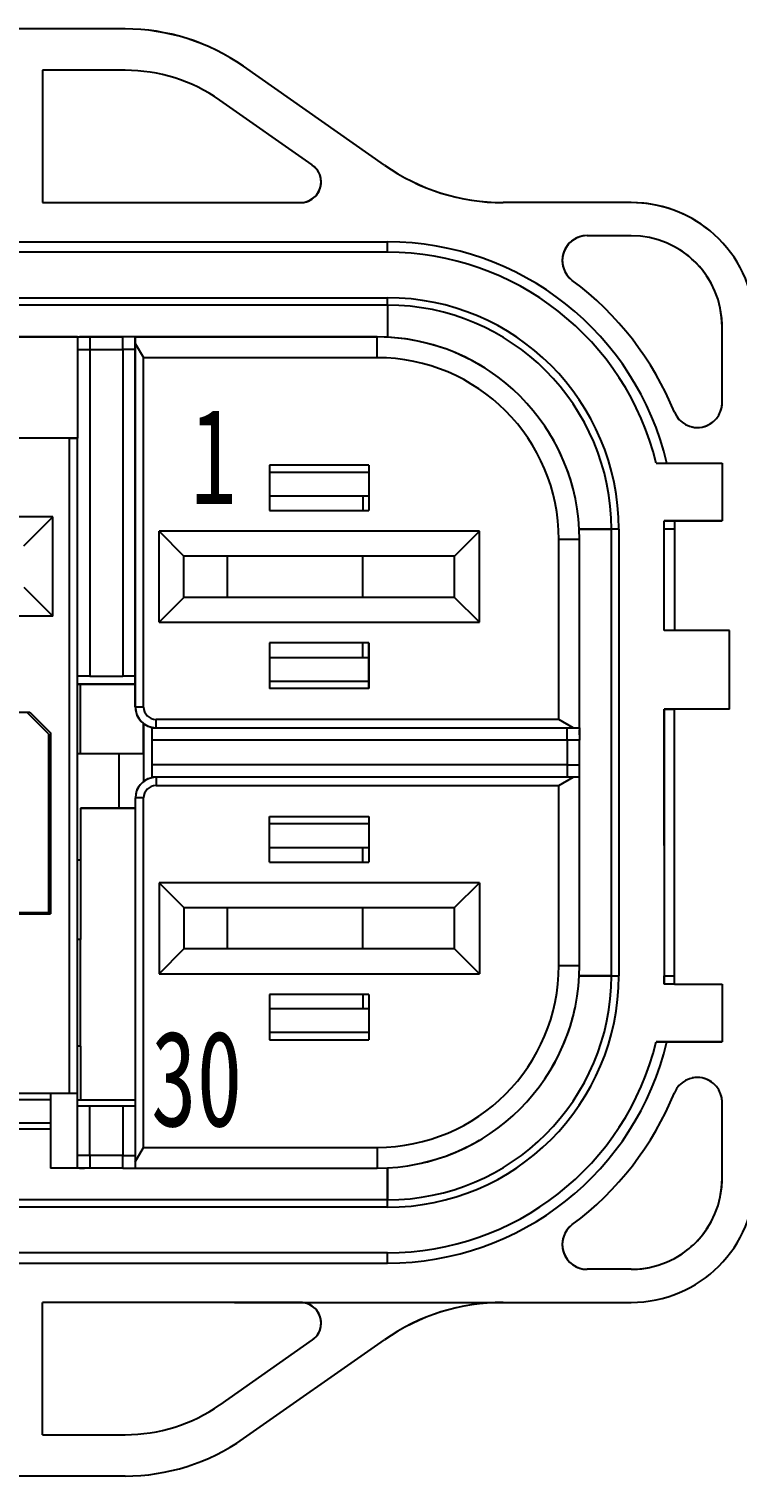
# Model space of a CAD drawing. Header units: inches. Extents: x 47316 to 59086, y 3141 to 11743.
# Drawn here: x 54331.29 to 54349.77, y 9520.51 to 9558.25 of the extents above; entities that cross this region are included whole.
import ezdxf

# ---------------------------------------------------------------- set-up
doc = ezdxf.new("R2010")
doc.units = ezdxf.units.IN
doc.header["$MEASUREMENT"] = 0
doc.styles.add('仿宋体', font='仿宋_GB2312.ttf', dxfattribs={"width": 0.66, "height": 3.5})

msp = doc.modelspace()

# ---------------------------------------------------------------- linework, layer by layer
at = {"linetype": 'ByBlock', "lineweight": -3}
for p, q in [((54333.8, 9558.252), (54269.104, 9558.252)), ((54306.843, 9552.699), (54340.647, 9552.699)), ((54340.647, 9552.429), (54306.843, 9552.429)), ((54262.257, 9551.243), (54340.647, 9551.243)), ((54340.647, 9551.05), (54262.257, 9551.05)), ((54271.044, 9535.177), (54331.859, 9535.177)), ((54331.805, 9535.204), (54271.098, 9535.204)), ((54340.647, 9527.714), (54262.257, 9527.714)), ((54340.647, 9527.521), (54262.257, 9527.521)), ((54340.647, 9526.335), (54306.843, 9526.335)), ((54306.843, 9526.066), (54340.647, 9526.066)), ((54333.8, 9520.513), (54269.104, 9520.513))]:
    msp.add_line(p, q, dxfattribs=at)
at = {"linetype": 'ByBlock', "lineweight": -3, "ltscale": 0.05}
for p, q in [((54333.8, 9557.174), (54331.643, 9557.174)), ((54331.859, 9539.894), (54331.859, 9537.738)), ((54331.643, 9521.591), (54333.8, 9521.591))]:
    msp.add_line(p, q, dxfattribs=at)
at = {"linetype": 'ByBlock', "lineweight": -3, "ltscale": 0.08}
for p, q in [((54331.643, 9557.174), (54331.643, 9553.723)), ((54331.643, 9521.591), (54331.643, 9525.041))]:
    msp.add_line(p, q, dxfattribs=at)
at = {"linetype": 'ByBlock', "lineweight": -3, "ltscale": 0.104237}
for p, q in [((54340.575, 9554.698), (54336.892, 9557.277)), ((54336.892, 9521.488), (54340.575, 9524.066))]:
    msp.add_line(p, q, dxfattribs=at)
at = {"linetype": 'ByBlock', "lineweight": -3, "ltscale": 0.068302}
for p, q in [((54338.687, 9554.704), (54336.274, 9556.394)), ((54338.687, 9524.061), (54336.274, 9522.371))]:
    msp.add_line(p, q, dxfattribs=at)
at = {"linetype": 'ByBlock', "lineweight": -3, "ltscale": 0.156137}
for p, q in [((54331.643, 9553.723), (54338.378, 9553.723)), ((54338.378, 9525.041), (54331.643, 9525.041))]:
    msp.add_line(p, q, dxfattribs=at)
at = {"linetype": 'ByBlock', "lineweight": -3, "ltscale": 0.07747}
for p, q in [((54347.009, 9553.723), (54343.667, 9553.723)), ((54343.667, 9525.041), (54347.009, 9525.041))]:
    msp.add_line(p, q, dxfattribs=at)
at = {"linetype": 'ByBlock', "lineweight": -3, "ltscale": 0.00625}
for p, q in [((54340.647, 9552.429), (54340.647, 9552.699)), ((54348.141, 9545.205), (54347.871, 9545.205)), ((54348.141, 9542.563), (54347.871, 9542.563)), ((54347.871, 9540.514), (54348.141, 9540.514)), ((54347.871, 9533.56), (54348.141, 9533.56)), ((54340.647, 9526.066), (54340.647, 9526.335))]:
    msp.add_line(p, q, dxfattribs=at)
at = {"linetype": 'ByBlock', "lineweight": -3, "ltscale": 0.026669}
for p, q in [((54345.858, 9552.861), (54347.009, 9552.861)), ((54347.009, 9525.904), (54345.858, 9525.904))]:
    msp.add_line(p, q, dxfattribs=at)
at = {"linetype": 'ByBlock', "lineweight": -3, "ltscale": 0.004473}
for p, q in [((54340.647, 9551.05), (54340.647, 9551.243)), ((54340.647, 9527.521), (54340.647, 9527.714))]:
    msp.add_line(p, q, dxfattribs=at)
at = {"linetype": 'ByBlock', "lineweight": -3, "ltscale": 0.004472}
for p, q in [((54340.647, 9551.05), (54340.647, 9551.243)), ((54346.492, 9533.56), (54346.685, 9533.56))]:
    msp.add_line(p, q, dxfattribs=at)
at = {"linetype": 'ByBlock', "lineweight": -3, "ltscale": 0.019437}
for p, q in [((54340.647, 9551.05), (54340.647, 9550.212)), ((54346.492, 9545.205), (54345.654, 9545.205)), ((54346.492, 9533.56), (54345.654, 9533.56)), ((54340.647, 9527.714), (54340.647, 9528.553))]:
    msp.add_line(p, q, dxfattribs=at)
at = {"linetype": 'ByBlock', "lineweight": -3, "ltscale": 0.046014}
for p, q in [((54349.381, 9548.504), (54349.381, 9550.488)), ((54349.381, 9528.276), (54349.381, 9530.261))]:
    msp.add_line(p, q, dxfattribs=at)
at = {"linetype": 'ByBlock', "lineweight": -3, "ltscale": 0.027499}
msp.add_line((54332.182, 9550.219), (54330.996, 9550.219), dxfattribs=at)
at = {"linetype": 'ByBlock', "lineweight": -3, "ltscale": 0.036249}
for p, q in [((54330.996, 9550.219), (54332.56, 9550.219)), ((54332.56, 9547.577), (54330.996, 9547.577))]:
    msp.add_line(p, q, dxfattribs=at)
at = {"linetype": 'ByBlock', "lineweight": -3, "ltscale": 0.008749}
for p, q in [((54332.56, 9550.219), (54332.182, 9550.219)), ((54340.004, 9541.862), (54340.004, 9542.24)), ((54340.004, 9533.074), (54340.004, 9532.697))]:
    msp.add_line(p, q, dxfattribs=at)
at = {"linetype": 'ByBlock', "lineweight": -3, "ltscale": 0.06125}
for p, q in [((54332.56, 9550.219), (54332.56, 9547.577)), ((54347.871, 9542.563), (54347.871, 9545.205)), ((54348.141, 9545.205), (54348.141, 9542.563))]:
    msp.add_line(p, q, dxfattribs=at)
at = {"linetype": 'ByBlock', "lineweight": -3, "ltscale": 0.007501}
for p, q in [((54332.56, 9550.219), (54332.883, 9550.219)), ((54332.56, 9549.895), (54332.883, 9549.895)), ((54332.883, 9541.377), (54332.56, 9541.377)), ((54332.883, 9530.163), (54332.56, 9530.163)), ((54332.883, 9528.869), (54332.56, 9528.869)), ((54332.883, 9528.546), (54332.56, 9528.546))]:
    msp.add_line(p, q, dxfattribs=at)
at = {"linetype": 'ByBlock', "lineweight": -3, "ltscale": 0.032616}
msp.add_line((54334.017, 9550.219), (54332.61, 9550.219), dxfattribs=at)
at = {"linetype": 'ByBlock', "lineweight": -3, "ltscale": 0.02}
for p, q in [((54332.883, 9550.219), (54333.746, 9550.219)), ((54332.883, 9549.895), (54333.746, 9549.895)), ((54332.883, 9541.377), (54333.746, 9541.377)), ((54333.746, 9530.163), (54332.883, 9530.163)), ((54333.746, 9528.869), (54332.883, 9528.869)), ((54333.746, 9528.546), (54332.883, 9528.546))]:
    msp.add_line(p, q, dxfattribs=at)
at = {"linetype": 'ByBlock', "lineweight": -3, "ltscale": 0.0075}
for p, q in [((54332.883, 9550.219), (54332.883, 9549.895)), ((54334.069, 9550.219), (54333.746, 9550.219)), ((54333.746, 9549.895), (54333.746, 9550.219)), ((54334.069, 9550.219), (54334.069, 9549.895)), ((54334.069, 9549.895), (54333.746, 9549.895)), ((54334.069, 9541.377), (54333.746, 9541.377)), ((54334.501, 9540.029), (54334.501, 9539.706)), ((54345.337, 9539.706), (54345.337, 9540.029)), ((54345.661, 9540.029), (54345.661, 9539.706)), ((54345.661, 9539.706), (54345.337, 9539.706)), ((54334.501, 9539.059), (54334.501, 9538.735)), ((54345.337, 9539.059), (54345.337, 9538.735)), ((54345.337, 9539.059), (54345.661, 9539.059)), ((54345.661, 9538.735), (54345.661, 9539.059)), ((54345.661, 9538.735), (54345.337, 9538.735)), ((54331.859, 9530.487), (54331.859, 9530.163)), ((54334.069, 9530.163), (54333.746, 9530.163)), ((54332.883, 9528.869), (54332.883, 9528.546)), ((54333.746, 9528.869), (54334.069, 9528.869)), ((54333.746, 9528.546), (54333.746, 9528.869)), ((54334.069, 9528.869), (54334.069, 9528.546)), ((54333.746, 9528.546), (54334.069, 9528.546))]:
    msp.add_line(p, q, dxfattribs=at)
at = {"linetype": 'ByBlock', "lineweight": -3, "ltscale": 0.146269}
msp.add_line((54340.377, 9550.219), (54334.069, 9550.219), dxfattribs=at)
at = {"linetype": 'ByBlock', "lineweight": -3, "ltscale": 0.003839}
for p, q in [((54334.069, 9550.053), (54334.069, 9550.219)), ((54345.495, 9540.029), (54345.661, 9540.029)), ((54345.661, 9538.735), (54345.495, 9538.735)), ((54334.069, 9528.711), (54334.069, 9528.546))]:
    msp.add_line(p, q, dxfattribs=at)
at = {"linetype": 'ByBlock', "lineweight": -3, "ltscale": 0.146249}
for p, q in [((54334.069, 9550.219), (54340.377, 9550.219)), ((54334.069, 9528.546), (54340.377, 9528.546))]:
    msp.add_line(p, q, dxfattribs=at)
at = {"linetype": 'ByBlock', "lineweight": -3, "ltscale": 0.010001}
for p, q in [((54334.069, 9550.053), (54334.285, 9549.68)), ((54334.069, 9537.927), (54333.638, 9537.927)), ((54334.069, 9528.711), (54334.285, 9529.085))]:
    msp.add_line(p, q, dxfattribs=at)
at = {"linetype": 'ByBlock', "lineweight": -3, "ltscale": 0.21991}
for p, q in [((54334.069, 9540.568), (54334.069, 9550.053)), ((54334.069, 9538.196), (54334.069, 9528.711))]:
    msp.add_line(p, q, dxfattribs=at)
at = {"linetype": 'ByBlock', "lineweight": -3, "ltscale": 0.0125}
for p, q in [((54340.377, 9549.68), (54340.377, 9550.219)), ((54345.661, 9544.935), (54345.122, 9544.935)), ((54345.122, 9533.829), (54345.661, 9533.829)), ((54340.377, 9529.085), (54340.377, 9528.546))]:
    msp.add_line(p, q, dxfattribs=at)
at = {"linetype": 'ByBlock', "lineweight": -3, "ltscale": 0.1975}
for p, q in [((54332.883, 9549.895), (54332.883, 9541.377)), ((54333.746, 9549.895), (54333.746, 9541.377)), ((54334.069, 9549.895), (54334.069, 9541.377))]:
    msp.add_line(p, q, dxfattribs=at)
at = {"linetype": 'ByBlock', "lineweight": -3, "ltscale": 0.21125}
for p, q in [((54334.285, 9540.568), (54334.285, 9549.68)), ((54334.285, 9529.085), (54334.285, 9538.196))]:
    msp.add_line(p, q, dxfattribs=at)
at = {"linetype": 'ByBlock', "lineweight": -3, "ltscale": 0.141249}
for p, q in [((54334.285, 9549.68), (54340.377, 9549.68)), ((54334.285, 9529.085), (54340.377, 9529.085))]:
    msp.add_line(p, q, dxfattribs=at)
at = {"linetype": 'ByBlock', "lineweight": -3, "ltscale": 0.170001}
msp.add_line((54332.344, 9547.577), (54325.012, 9547.577), dxfattribs=at)
at = {"linetype": 'ByBlock', "lineweight": -3, "ltscale": 0.39625}
for p, q in [((54332.344, 9547.577), (54332.344, 9530.487)), ((54332.56, 9530.487), (54332.56, 9547.577))]:
    msp.add_line(p, q, dxfattribs=at)
at = {"linetype": 'ByBlock', "lineweight": -3, "ltscale": 0.004999}
for p, q in [((54332.344, 9547.577), (54332.56, 9547.577)), ((54332.56, 9530.487), (54332.344, 9530.487))]:
    msp.add_line(p, q, dxfattribs=at)
at = {"linetype": 'ByBlock', "lineweight": -3, "ltscale": 0.060001}
for p, q in [((54340.162, 9546.876), (54337.574, 9546.876)), ((54340.162, 9546.688), (54337.574, 9546.688)), ((54340.162, 9546.068), (54337.574, 9546.068)), ((54331.913, 9542.941), (54331.913, 9545.528)), ((54337.574, 9545.69), (54340.162, 9545.69)), ((54340.162, 9542.24), (54337.574, 9542.24)), ((54337.574, 9541.862), (54340.162, 9541.862)), ((54337.574, 9541.242), (54340.162, 9541.242)), ((54340.162, 9541.054), (54337.574, 9541.054)), ((54337.574, 9537.711), (54340.162, 9537.711)), ((54340.162, 9537.522), (54337.574, 9537.522)), ((54337.574, 9536.902), (54340.162, 9536.902)), ((54337.574, 9536.525), (54340.162, 9536.525)), ((54340.162, 9533.074), (54337.574, 9533.074)), ((54340.162, 9532.697), (54337.574, 9532.697)), ((54340.162, 9532.077), (54337.574, 9532.077)), ((54337.574, 9531.888), (54340.162, 9531.888))]:
    msp.add_line(p, q, dxfattribs=at)
at = {"linetype": 'ByBlock', "lineweight": -3, "ltscale": 0.0275}
for p, q in [((54337.574, 9546.876), (54337.574, 9545.69)), ((54340.162, 9546.876), (54340.162, 9545.69)), ((54337.574, 9542.24), (54337.574, 9541.054)), ((54340.162, 9541.054), (54340.162, 9542.24)), ((54331.859, 9537.738), (54331.859, 9536.552)), ((54337.574, 9536.525), (54337.574, 9537.711)), ((54340.162, 9537.711), (54340.162, 9536.525)), ((54337.574, 9533.074), (54337.574, 9531.888)), ((54340.162, 9533.074), (54340.162, 9531.888))]:
    msp.add_line(p, q, dxfattribs=at)
at = {"linetype": 'ByBlock', "lineweight": -3, "ltscale": 0.004375}
for p, q in [((54340.162, 9546.876), (54340.162, 9546.688)), ((54340.162, 9541.242), (54340.162, 9541.054)), ((54340.162, 9537.711), (54340.162, 9537.522)), ((54340.162, 9532.077), (54340.162, 9531.888))]:
    msp.add_line(p, q, dxfattribs=at)
at = {"linetype": 'ByBlock', "lineweight": -3, "ltscale": 0.014375}
for p, q in [((54340.162, 9546.688), (54340.162, 9546.068)), ((54340.162, 9541.862), (54340.162, 9541.242)), ((54340.162, 9537.522), (54340.162, 9536.902)), ((54340.162, 9532.697), (54340.162, 9532.077))]:
    msp.add_line(p, q, dxfattribs=at)
at = {"linetype": 'ByBlock', "lineweight": -3, "ltscale": 0.00643}
for p, q in [((54347.662, 9546.93), (54347.94, 9546.93)), ((54347.662, 9531.834), (54347.94, 9531.834))]:
    msp.add_line(p, q, dxfattribs=at)
at = {"linetype": 'ByBlock', "lineweight": -3, "ltscale": 0.033417}
for p, q in [((54347.94, 9546.93), (54349.381, 9546.93)), ((54347.94, 9531.834), (54349.381, 9531.834))]:
    msp.add_line(p, q, dxfattribs=at)
at = {"linetype": 'ByBlock', "lineweight": -3, "ltscale": 0.035}
for p, q in [((54349.381, 9546.93), (54349.381, 9545.421)), ((54349.381, 9533.344), (54349.381, 9531.834))]:
    msp.add_line(p, q, dxfattribs=at)
at = {"linetype": 'ByBlock', "lineweight": -3, "ltscale": 0.00875}
for p, q in [((54340.004, 9546.068), (54340.004, 9545.69)), ((54340.162, 9546.068), (54340.162, 9545.69)), ((54340.162, 9542.24), (54340.162, 9541.862)), ((54340.004, 9536.525), (54340.004, 9536.902)), ((54340.162, 9536.902), (54340.162, 9536.525)), ((54340.162, 9533.074), (54340.162, 9532.697))]:
    msp.add_line(p, q, dxfattribs=at)
at = {"linetype": 'ByBlock', "lineweight": -3, "ltscale": 0.1175}
for p, q in [((54331.913, 9545.528), (54326.845, 9545.528)), ((54331.913, 9542.941), (54326.845, 9542.941))]:
    msp.add_line(p, q, dxfattribs=at)
at = {"linetype": 'ByBlock', "lineweight": -3, "ltscale": 0.024749}
for p, q in [((54331.158, 9544.774), (54331.913, 9545.528)), ((54331.158, 9543.695), (54331.913, 9542.941))]:
    msp.add_line(p, q, dxfattribs=at)
at = {"linetype": 'ByBlock', "lineweight": -3, "ltscale": 0.19375}
for p, q in [((54343.046, 9545.151), (54334.689, 9545.151)), ((54334.689, 9542.779), (54343.046, 9542.779)), ((54343.046, 9535.986), (54334.689, 9535.986)), ((54334.689, 9533.614), (54343.046, 9533.614))]:
    msp.add_line(p, q, dxfattribs=at)
at = {"linetype": 'ByBlock', "lineweight": -3, "ltscale": 0.055}
for p, q in [((54334.689, 9542.779), (54334.689, 9545.151)), ((54343.046, 9542.779), (54343.046, 9545.151)), ((54334.689, 9535.986), (54334.689, 9533.614)), ((54343.046, 9535.986), (54343.046, 9533.614))]:
    msp.add_line(p, q, dxfattribs=at)
at = {"linetype": 'ByBlock', "lineweight": -3, "ltscale": 0.021213}
for p, q in [((54334.689, 9545.151), (54335.336, 9544.504)), ((54334.689, 9542.779), (54335.336, 9543.426)), ((54334.689, 9535.986), (54335.336, 9535.339)), ((54334.689, 9533.614), (54335.336, 9534.261))]:
    msp.add_line(p, q, dxfattribs=at)
at = {"linetype": 'ByBlock', "lineweight": -3, "ltscale": 0.021214}
for p, q in [((54342.399, 9544.504), (54343.046, 9545.151)), ((54343.046, 9542.779), (54342.399, 9543.426)), ((54342.399, 9535.339), (54343.046, 9535.986)), ((54342.399, 9534.261), (54343.046, 9533.614))]:
    msp.add_line(p, q, dxfattribs=at)
at = {"linetype": 'ByBlock', "lineweight": -3, "ltscale": 0.019435}
for p, q in [((54345.654, 9545.205), (54346.492, 9545.205)), ((54345.654, 9533.56), (54346.492, 9533.56))]:
    msp.add_line(p, q, dxfattribs=at)
at = {"linetype": 'ByBlock', "lineweight": -3, "ltscale": 0.27}
for p, q in [((54346.492, 9533.56), (54346.492, 9545.205)), ((54346.685, 9545.205), (54346.685, 9533.56))]:
    msp.add_line(p, q, dxfattribs=at)
at = {"linetype": 'ByBlock', "lineweight": -3, "ltscale": 0.004474}
for p, q in [((54346.685, 9545.205), (54346.492, 9545.205)), ((54346.492, 9533.56), (54346.685, 9533.56))]:
    msp.add_line(p, q, dxfattribs=at)
at = {"linetype": 'ByBlock', "lineweight": -3, "ltscale": 0.035075}
msp.add_line((54349.381, 9545.421), (54347.868, 9545.421), dxfattribs=at)
at = {"linetype": 'ByBlock', "lineweight": -3, "ltscale": 0.005001}
for p, q in [((54347.871, 9545.205), (54347.868, 9545.421)), ((54348.138, 9545.421), (54348.141, 9545.205)), ((54347.871, 9533.56), (54347.868, 9533.344)), ((54348.138, 9533.344), (54348.141, 9533.56))]:
    msp.add_line(p, q, dxfattribs=at)
at = {"linetype": 'ByBlock', "lineweight": -3, "ltscale": 0.006253}
for p, q in [((54347.868, 9545.421), (54348.138, 9545.421)), ((54348.138, 9533.344), (54347.868, 9533.344))]:
    msp.add_line(p, q, dxfattribs=at)
at = {"linetype": 'ByBlock', "lineweight": -3, "ltscale": 0.028822}
for p, q in [((54348.138, 9545.421), (54349.381, 9545.421)), ((54348.138, 9533.344), (54349.381, 9533.344))]:
    msp.add_line(p, q, dxfattribs=at)
at = {"linetype": 'ByBlock', "lineweight": -3, "ltscale": 0.10875}
for p, q in [((54345.122, 9540.245), (54345.122, 9544.935)), ((54345.122, 9533.829), (54345.122, 9538.52))]:
    msp.add_line(p, q, dxfattribs=at)
at = {"linetype": 'ByBlock', "lineweight": -3, "ltscale": 0.11375}
for p, q in [((54345.661, 9540.029), (54345.661, 9544.935)), ((54345.661, 9533.829), (54345.661, 9538.735)), ((54326.953, 9529.727), (54331.859, 9529.727)), ((54326.953, 9529.57), (54331.859, 9529.57))]:
    msp.add_line(p, q, dxfattribs=at)
at = {"linetype": 'ByBlock', "lineweight": -3, "ltscale": 0.16375}
for p, q in [((54342.399, 9544.504), (54335.336, 9544.504)), ((54342.399, 9543.426), (54335.336, 9543.426)), ((54335.336, 9535.339), (54342.399, 9535.339)), ((54342.399, 9534.261), (54335.336, 9534.261))]:
    msp.add_line(p, q, dxfattribs=at)
at = {"linetype": 'ByBlock', "lineweight": -3, "ltscale": 0.025}
for p, q in [((54335.336, 9543.426), (54335.336, 9544.504)), ((54336.469, 9544.504), (54336.469, 9543.426)), ((54340.004, 9543.426), (54340.004, 9544.504)), ((54342.399, 9543.426), (54342.399, 9544.504)), ((54335.336, 9535.339), (54335.336, 9534.261)), ((54336.469, 9535.339), (54336.469, 9534.261)), ((54340.004, 9534.26), (54340.004, 9535.339)), ((54342.399, 9534.261), (54342.399, 9535.339))]:
    msp.add_line(p, q, dxfattribs=at)
at = {"linetype": 'ByBlock', "lineweight": -3, "ltscale": 0.044376}
for p, q in [((54337.25, 9543.426), (54335.336, 9543.426)), ((54337.25, 9534.261), (54335.336, 9534.261))]:
    msp.add_line(p, q, dxfattribs=at)
at = {"linetype": 'ByBlock', "lineweight": -3, "ltscale": 0.075}
for p, q in [((54340.485, 9543.426), (54337.25, 9543.426)), ((54340.485, 9534.261), (54337.25, 9534.261))]:
    msp.add_line(p, q, dxfattribs=at)
at = {"linetype": 'ByBlock', "lineweight": -3, "ltscale": 0.044374}
for p, q in [((54342.399, 9543.426), (54340.485, 9543.426)), ((54342.399, 9534.261), (54340.485, 9534.261))]:
    msp.add_line(p, q, dxfattribs=at)
at = {"linetype": 'ByBlock', "lineweight": -3, "ltscale": 0.033125}
for p, q in [((54349.57, 9542.563), (54348.141, 9542.563)), ((54332.641, 9541.161), (54334.069, 9541.161)), ((54349.57, 9540.514), (54348.141, 9540.514)), ((54333.638, 9539.355), (54333.638, 9537.927)), ((54332.641, 9537.927), (54334.069, 9537.927)), ((54332.641, 9530.325), (54334.069, 9530.325))]:
    msp.add_line(p, q, dxfattribs=at)
at = {"linetype": 'ByBlock', "lineweight": -3, "ltscale": 0.047501}
msp.add_line((54349.57, 9540.514), (54349.57, 9542.563), dxfattribs=at)
at = {"linetype": 'ByBlock', "lineweight": -3, "ltscale": 0.03}
for p, q in [((54349.57, 9540.514), (54349.57, 9541.808)), ((54332.883, 9528.869), (54332.883, 9530.163)), ((54333.746, 9530.163), (54333.746, 9528.869)), ((54334.069, 9530.163), (54334.069, 9528.869))]:
    msp.add_line(p, q, dxfattribs=at)
at = {"linetype": 'ByBlock', "lineweight": -3, "ltscale": 0.01875}
msp.add_line((54334.069, 9541.377), (54334.069, 9540.568), dxfattribs=at)
at = {"linetype": 'ByBlock', "lineweight": -3, "ltscale": 0.001875}
for p, q in [((54332.56, 9541.161), (54332.641, 9541.161)), ((54332.56, 9539.355), (54332.641, 9539.355)), ((54332.56, 9536.579), (54332.641, 9536.579)), ((54332.641, 9534.503), (54332.56, 9534.503)), ((54332.641, 9531.727), (54332.56, 9531.727)), ((54332.56, 9530.325), (54332.641, 9530.325))]:
    msp.add_line(p, q, dxfattribs=at)
at = {"linetype": 'ByBlock', "lineweight": -3, "ltscale": 0.035001}
for p, q in [((54334.069, 9541.161), (54332.56, 9541.161)), ((54334.069, 9530.163), (54332.56, 9530.163))]:
    msp.add_line(p, q, dxfattribs=at)
at = {"linetype": 'ByBlock', "lineweight": -3, "ltscale": 0.041875}
msp.add_line((54332.641, 9539.355), (54332.641, 9541.161), dxfattribs=at)
at = {"linetype": 'ByBlock', "lineweight": -3, "ltscale": 0.005}
for p, q in [((54334.285, 9540.568), (54334.069, 9540.568)), ((54334.609, 9540.029), (54334.609, 9540.245)), ((54334.609, 9538.735), (54334.609, 9538.52)), ((54334.285, 9538.196), (54334.069, 9538.196))]:
    msp.add_line(p, q, dxfattribs=at)
at = {"linetype": 'ByBlock', "lineweight": -3, "ltscale": 0.25125}
for p, q in [((54320.483, 9540.434), (54331.32, 9540.434)), ((54345.337, 9539.706), (54334.501, 9539.706)), ((54345.337, 9539.059), (54334.501, 9539.059)), ((54345.337, 9538.735), (54334.501, 9538.735))]:
    msp.add_line(p, q, dxfattribs=at)
at = {"linetype": 'ByBlock', "lineweight": -3, "ltscale": 0.017678}
for p, q in [((54331.805, 9539.868), (54331.266, 9540.407)), ((54331.32, 9540.434), (54331.859, 9539.894))]:
    msp.add_line(p, q, dxfattribs=at)
at = {"linetype": 'ByBlock', "lineweight": -3, "ltscale": 0.24375}
for p, q in [((54345.122, 9540.245), (54334.609, 9540.245)), ((54334.609, 9538.52), (54345.122, 9538.52))]:
    msp.add_line(p, q, dxfattribs=at)
at = {"linetype": 'ByBlock', "lineweight": -3, "ltscale": 0.01}
for p, q in [((54345.495, 9540.029), (54345.122, 9540.245)), ((54345.122, 9538.52), (54345.495, 9538.735))]:
    msp.add_line(p, q, dxfattribs=at)
at = {"linetype": 'ByBlock', "lineweight": -3, "ltscale": 0.0825}
msp.add_line((54347.871, 9536.956), (54347.871, 9540.514), dxfattribs=at)
at = {"linetype": 'ByBlock', "lineweight": -3, "ltscale": 0.039375}
msp.add_line((54349.57, 9540.514), (54347.871, 9540.514), dxfattribs=at)
at = {"linetype": 'ByBlock', "lineweight": -3, "ltscale": 0.16125}
for p, q in [((54347.871, 9540.514), (54347.871, 9533.56)), ((54348.141, 9533.56), (54348.141, 9540.514))]:
    msp.add_line(p, q, dxfattribs=at)
at = {"linetype": 'ByBlock', "lineweight": -3, "ltscale": 0.108125}
msp.add_line((54331.805, 9539.868), (54331.805, 9535.204), dxfattribs=at)
at = {"linetype": 'ByBlock', "lineweight": -3, "ltscale": 0.109375}
msp.add_line((54331.859, 9539.894), (54331.859, 9535.177), dxfattribs=at)
at = {"linetype": 'ByBlock', "lineweight": -3, "ltscale": 0.018125}
msp.add_line((54334.285, 9539.355), (54334.285, 9540.137), dxfattribs=at)
at = {"linetype": 'ByBlock', "lineweight": -3, "ltscale": 0.018124}
msp.add_line((54334.285, 9540.137), (54334.285, 9539.355), dxfattribs=at)
at = {"linetype": 'ByBlock', "lineweight": -3, "ltscale": 0.030505}
msp.add_line((54334.501, 9540.04), (54334.501, 9538.724), dxfattribs=at)
at = {"linetype": 'ByBlock', "lineweight": -3, "ltscale": 0.000126}
msp.add_line((54334.501, 9540.035), (54334.501, 9540.029), dxfattribs=at)
at = {"linetype": 'ByBlock', "lineweight": -3, "ltscale": 0.002499}
for p, q in [((54334.501, 9540.029), (54334.609, 9540.029)), ((54334.609, 9538.735), (54334.501, 9538.735))]:
    msp.add_line(p, q, dxfattribs=at)
at = {"linetype": 'ByBlock', "lineweight": -3, "ltscale": 0.252411}
for p, q in [((54334.609, 9540.029), (54345.495, 9540.029)), ((54345.495, 9538.735), (54334.609, 9538.735))]:
    msp.add_line(p, q, dxfattribs=at)
at = {"linetype": 'ByBlock', "lineweight": -3, "ltscale": 0.003043}
msp.add_line((54345.661, 9539.844), (54345.661, 9539.976), dxfattribs=at)
at = {"linetype": 'ByBlock', "lineweight": -3, "ltscale": 0.014999}
for p, q in [((54334.501, 9539.706), (54334.501, 9539.059)), ((54345.337, 9539.706), (54345.337, 9539.059)), ((54345.661, 9539.059), (54345.661, 9539.706))]:
    msp.add_line(p, q, dxfattribs=at)
at = {"linetype": 'ByBlock', "lineweight": -3, "ltscale": 0.00125}
for p, q in [((54331.859, 9539.355), (54331.805, 9539.355)), ((54331.859, 9536.579), (54331.805, 9536.579))]:
    msp.add_line(p, q, dxfattribs=at)
at = {"linetype": 'ByBlock', "lineweight": -3, "ltscale": 0.038126}
msp.add_line((54332.641, 9539.355), (54334.285, 9539.355), dxfattribs=at)
at = {"linetype": 'ByBlock', "lineweight": -3, "ltscale": 0.016875}
msp.add_line((54334.285, 9539.355), (54334.285, 9538.627), dxfattribs=at)
at = {"linetype": 'ByBlock', "lineweight": -3, "ltscale": 0.000125}
msp.add_line((54334.501, 9538.735), (54334.501, 9538.73), dxfattribs=at)
at = {"linetype": 'ByBlock', "lineweight": -3, "ltscale": 0.003036}
msp.add_line((54345.661, 9538.789), (54345.661, 9538.92), dxfattribs=at)
at = {"linetype": 'ByBlock', "lineweight": -3, "ltscale": 0.023125}
msp.add_line((54333.638, 9537.927), (54332.641, 9537.927), dxfattribs=at)
at = {"linetype": 'ByBlock', "lineweight": -3, "ltscale": 0.03125}
msp.add_line((54332.641, 9537.927), (54332.641, 9536.579), dxfattribs=at)
at = {"linetype": 'ByBlock', "lineweight": -3, "ltscale": 0.18625}
msp.add_line((54334.069, 9538.196), (54334.069, 9530.163), dxfattribs=at)
at = {"linetype": 'ByBlock', "lineweight": -3, "ltscale": 0.031875}
msp.add_line((54331.859, 9536.552), (54331.859, 9535.177), dxfattribs=at)
at = {"linetype": 'ByBlock', "lineweight": -3, "ltscale": 0.048125}
msp.add_line((54332.641, 9536.579), (54332.641, 9534.503), dxfattribs=at)
at = {"linetype": 'ByBlock', "lineweight": -3, "ltscale": 0.17625}
msp.add_line((54331.859, 9535.177), (54324.257, 9535.177), dxfattribs=at)
at = {"linetype": 'ByBlock', "lineweight": -3, "ltscale": 0.064375}
msp.add_line((54332.641, 9531.727), (54332.641, 9534.503), dxfattribs=at)
at = {"linetype": 'ByBlock', "lineweight": -3, "ltscale": 0.0325}
msp.add_line((54332.641, 9531.727), (54332.641, 9530.325), dxfattribs=at)
at = {"linetype": 'ByBlock', "lineweight": -3, "ltscale": 0.039847}
msp.add_line((54349.381, 9531.834), (54347.662, 9531.834), dxfattribs=at)
at = {"linetype": 'ByBlock', "lineweight": -3, "ltscale": 0.072501}
msp.add_line((54332.344, 9530.487), (54329.217, 9530.487), dxfattribs=at)
at = {"linetype": 'ByBlock', "lineweight": -3, "ltscale": 0.045}
for p, q in [((54331.859, 9530.487), (54331.859, 9528.546)), ((54332.56, 9528.546), (54332.56, 9530.487))]:
    msp.add_line(p, q, dxfattribs=at)
at = {"linetype": 'ByBlock', "lineweight": -3, "ltscale": 0.06375}
msp.add_line((54331.859, 9530.325), (54329.109, 9530.325), dxfattribs=at)
at = {"linetype": 'ByBlock', "lineweight": -3, "ltscale": 0.01011}
msp.add_line((54331.859, 9530.163), (54331.859, 9529.727), dxfattribs=at)
at = {"linetype": 'ByBlock', "lineweight": -3, "ltscale": 0.01114}
msp.add_line((54331.859, 9529.727), (54331.859, 9529.247), dxfattribs=at)
at = {"linetype": 'ByBlock', "lineweight": -3, "ltscale": 0.004099}
msp.add_line((54331.859, 9529.247), (54331.859, 9529.07), dxfattribs=at)
at = {"linetype": 'ByBlock', "lineweight": -3, "ltscale": 0.005264}
msp.add_line((54331.859, 9529.07), (54331.859, 9528.843), dxfattribs=at)
at = {"linetype": 'ByBlock', "lineweight": -3, "ltscale": 0.006887}
msp.add_line((54331.859, 9528.843), (54331.859, 9528.546), dxfattribs=at)
at = {"linetype": 'ByBlock', "lineweight": -3, "ltscale": 0.016249}
msp.add_line((54332.56, 9528.546), (54331.859, 9528.546), dxfattribs=at)
at = {"linetype": 'ByBlock', "lineweight": -3, "ltscale": 0.002962}
msp.add_line((54332.615, 9528.546), (54332.742, 9528.546), dxfattribs=at)
at = {"linetype": 'ByBlock', "lineweight": -3, "ltscale": 0.002969}
msp.add_line((54333.887, 9528.546), (54334.015, 9528.546), dxfattribs=at)
at = {"linetype": 'ByBlock', "lineweight": -3, "ltscale": 0.019436}
msp.add_line((54340.647, 9528.553), (54340.647, 9527.714), dxfattribs=at)
at = {"linetype": 'ByBlock', "lineweight": -3, "ltscale": 0.246249}
msp.add_line((54340.647, 9526.335), (54330.026, 9526.335), dxfattribs=at)
at = {"linetype": 'ByBlock', "lineweight": -3, "ltscale": 0.239999}
msp.add_line((54336.657, 9525.041), (54347.009, 9525.041), dxfattribs=at)
at = {"linetype": 'ByBlock', "lineweight": -3}
for centre, radius, start, end in [((54333.8, 9552.861), 5.392, 55.0007, 89.9993), ((54333.8, 9552.861), 5.391, 55, 90), ((54333.8, 9552.861), 4.313, 55, 90), ((54333.8, 9552.861), 4.313, 55.0002, 89.9998), ((54338.378, 9554.262), 0.539, 270, 55), ((54338.378, 9554.262), 0.539, 0.0019, 55.0032), ((54343.667, 9559.115), 5.391, 235, 270), ((54343.667, 9559.115), 5.392, 235.0007, 269.9993), ((54338.378, 9554.262), 0.539, 269.999, 0.0016), ((54347.009, 9550.488), 3.235, 50.7039, 89.9995), ((54347.009, 9550.488), 3.235, 0, 90), ((54340.647, 9545.205), 7.494, 13.31, 89.9998), ((54340.647, 9545.205), 7.494, 13.3098, 90), ((54345.858, 9552.214), 0.647, 89.999, 180.0016), ((54345.858, 9552.214), 0.647, 90, 233.3665), ((54345.86, 9552.212), 0.649, 124.5272, 142.8695), ((54347.009, 9550.488), 2.372, 0.0004, 89.9996), ((54347.009, 9550.488), 2.372, 0, 90), ((54340.647, 9545.205), 7.224, 13.8161, 90), ((54347.002, 9550.482), 2.381, 31.584, 57.8709), ((54345.858, 9552.214), 0.647, 180.0017, 233.3695), ((54345.859, 9552.214), 0.648, 180.0232, 194.7201), ((54340.647, 9545.205), 8.087, 22.1916, 53.3665), ((54340.647, 9545.205), 6.038, 360, 90), ((54340.647, 9545.205), 5.845, 360, 90), ((54346.978, 9550.486), 2.403, 0.062, 10.497), ((54340.378, 9544.937), 5.282, 57.7813, 90.0051), ((54340.377, 9544.935), 5.284, 0, 90), ((54340.377, 9544.935), 4.744, 0, 90), ((54348.734, 9548.504), 0.647, 202.2024, 359.9892), ((54348.734, 9548.504), 0.647, 202.1916, 0), ((54348.718, 9548.506), 0.663, 342.1496, 359.8001), ((54348.732, 9548.511), 0.654, 256.8708, 305.6204), ((54340.381, 9544.937), 5.28, 12.0163, 31.7247), ((54340.647, 9545.205), 7.224, 360, 1.7106), ((54334.609, 9540.568), 0.539, 180.0031, 238.8169), ((54334.609, 9540.568), 0.539, 180, 270), ((54334.609, 9540.568), 0.323, 180, 270), ((54334.609, 9540.57), 0.541, 248.6013, 258.4426), ((54334.609, 9538.196), 0.539, 90, 180), ((54334.609, 9538.196), 0.539, 101.5377, 179.9995), ((54334.609, 9538.196), 0.323, 90, 180), ((54334.609, 9538.196), 0.324, 90.0169, 179.9882), ((54340.377, 9533.829), 5.284, 270, 0), ((54340.377, 9533.829), 4.744, 270, 0), ((54340.647, 9533.56), 5.845, 270, 0), ((54340.647, 9533.56), 6.038, 270, 0), ((54340.647, 9533.56), 7.224, 358.2894, 0), ((54340.381, 9533.828), 5.28, 329.7392, 348.0695), ((54340.647, 9533.56), 7.494, 270.0002, 346.69), ((54340.647, 9533.56), 7.494, 270, 346.6902), ((54340.647, 9533.56), 7.224, 270, 346.1839), ((54348.734, 9530.261), 0.647, 0.0108, 157.7976), ((54348.734, 9530.261), 0.647, 0, 157.8084), ((54348.732, 9530.253), 0.654, 55.494, 101.4615), ((54340.647, 9533.56), 8.087, 306.6335, 337.8084), ((54348.718, 9530.258), 0.663, 0.1979, 17.2545), ((54340.379, 9533.826), 5.28, 282.5433, 300.3898), ((54347.009, 9528.276), 3.235, 270, 0), ((54347.009, 9528.276), 2.372, 270.0004, 359.9996), ((54347.009, 9528.276), 2.372, 270, 0), ((54346.979, 9528.279), 2.402, 349.2851, 359.939), ((54345.858, 9526.551), 0.647, 126.6352, 180.0029), ((54345.858, 9526.551), 0.647, 126.6335, 270), ((54347.002, 9528.282), 2.381, 300.8111, 329.0468), ((54345.858, 9526.551), 0.647, 179.999, 270.0016), ((54345.859, 9526.559), 0.655, 258.7271, 269.9268), ((54347.006, 9528.306), 2.402, 270.061, 280.6706), ((54338.378, 9524.502), 0.539, 305, 90), ((54338.378, 9524.502), 0.539, 359.999, 90.0016), ((54343.667, 9519.65), 5.391, 90, 125), ((54343.667, 9519.65), 5.392, 90.0007, 124.9993), ((54338.378, 9524.502), 0.539, 305.0018, 0.0032), ((54333.8, 9525.904), 4.313, 270, 305), ((54333.8, 9525.904), 4.313, 270.0002, 304.9998), ((54333.8, 9525.904), 5.391, 270, 305)]:
    msp.add_arc(centre, radius, start, end, dxfattribs=at)

# ---------------------------------------------------------------- texts
at = {"lineweight": 30, "style": '仿宋体', "width": 0.7}
for s, p in [('1', (54335.516, 9545.861)), ('30', (54334.48, 9529.633))]:
    msp.add_text(s, height=2.5, rotation=360, dxfattribs=at).set_placement(p)

doc.saveas('drawing.dxf')
